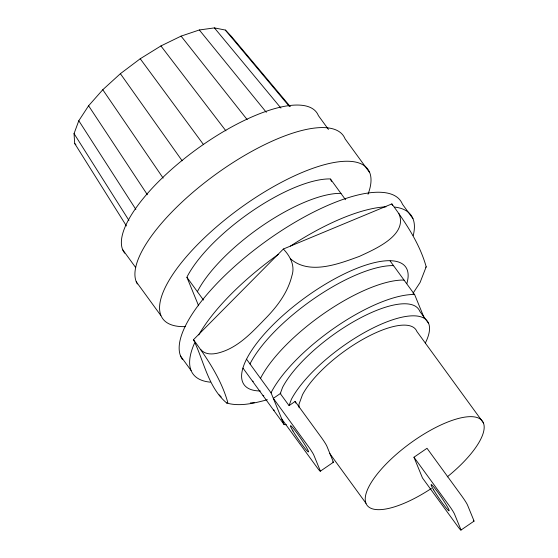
<?xml version="1.0" encoding="UTF-8"?>
<svg xmlns="http://www.w3.org/2000/svg" width="558" height="558" viewBox="0 0 558 558"><rect width="100%" height="100%" fill="white"/><g stroke="black" fill="none" stroke-linecap="round" stroke-linejoin="round"><path stroke-width="0.84" d="M413.011 293.285L420.09 282.474L426.186 266.801C419.755 243.741 405.966 223.116 391.862 203.907L283.345 249.035L193.493 339.696C203.858 360.754 207.988 387.266 226.736 403.057C240.128 406.81 254.322 403.183 267.359 399.737M126.422 225.941L74.688 143.49L74.047 133.606L78.797 120.737L88.596 105.776L102.784 89.726L120.388 73.691L140.225 58.757L160.927 45.944L181.085 36.124L199.332 29.972L214.418 27.9L225.32 30.055L231.298 36.284L290.293 106.613M198.599 305.77L186.944 277.347L187.293 276.398A99.952 34.436 -36.1 0 1 329.701 178.916L330.503 179.076L345.528 199.715M197.462 291.792L197.811 290.844A99.952 34.436 -36.1 0 1 340.22 193.368L341.022 193.521M250.061 364.032L250.409 363.091A99.952 34.436 -36.1 0 1 392.818 265.608L393.62 265.768M260.579 378.484L260.928 377.536A99.952 34.436 -36.1 0 1 403.336 280.053L404.138 280.214M286.317 424.652A99.952 34.436 -36.1 0 1 284.852 424.673L284.05 424.512L271.097 392.93L271.446 391.988A99.952 34.436 -36.1 0 1 413.855 294.505L414.657 294.659L424.045 317.558M428.593 323.389L419.825 311.35A85.674 29.518 -36.1 0 0 356.492 320.041A85.674 29.518 -36.1 0 0 282.578 387.357L280.283 393.578L289.051 405.617L291.346 399.395A85.674 29.518 -36.1 0 1 382.83 323.487A85.674 29.518 -36.1 0 1 425.329 343.024M425.803 267.31L426.186 266.801M280.876 393.174L273.322 398.342L308.386 446.505A7.931 0.628 55.6 0 1 313.833 455.119L320.215 470.687A7.931 0.628 55.6 0 1 316.895 467.262L281.832 419.1M289.051 405.617L295.14 401.453L295.789 403.05M320.292 471.224L333.342 462.289M413.966 457.225L449.03 505.388A7.931 0.628 55.6 0 1 454.477 514.002L460.859 529.563A7.931 0.628 55.6 0 1 457.539 526.138L422.476 477.976L413.966 457.225L427.016 448.29L462.08 496.453A7.931 0.628 55.6 0 1 467.527 505.067L473.909 520.635A7.931 0.628 55.6 0 1 473.379 520.705M460.936 530.1L473.986 521.165M250.354 402.946L254.26 402.674M226.736 403.057L227.817 402.59C221.386 379.531 207.59 358.906 193.493 339.696M252.495 381.17L253.297 381.33M263.013 395.615L263.815 395.775M273.532 410.067L274.334 410.228M200.51 349.329C206.795 356.82 217.899 353.632 225.648 350.543C241.426 343.979 253.311 330.985 265.029 318.96C276.977 306.816 287.698 292.783 291.848 275.959C295.322 265.908 290.306 256.199 283.345 249.035M290.355 258.668C309.32 275.512 339.09 263.732 359.387 256.394C373.414 249.761 408.442 235.483 398.879 213.54M219.182 394.862L221.226 396.961M74.688 143.49L75.881 144.731M225.32 30.055L289.379 106.48M214.418 27.9L280.939 108.092M199.332 29.972L266.305 112.291M181.085 36.124L247.166 119.607M160.927 45.944L225.913 130.851M140.225 58.757L203.572 144.682M412.948 218.638L402.43 204.186A134.855 46.46 -36.1 0 0 268.6 239.368A134.855 46.46 -36.1 0 0 182.557 359.603M369.605 172.534L345.06 138.823A126.917 43.733 -36.1 0 0 220.724 170.79A126.917 43.733 -36.1 0 0 137.359 283.959M328.453 129.442L318.374 115.597A118.987 40.999 -36.1 0 0 199.631 147.096A118.987 40.999 -36.1 0 0 124.706 253.165M390.112 260.949L414.657 294.659M483.472 422.936L416.847 331.424A71.389 24.601 -36.1 0 0 364.074 338.671A71.389 24.601 -36.1 0 0 302.471 394.771L298.914 404.417L299.13 407.71M295.008 401.279L321.436 437.577A7.931 0.628 55.6 0 1 326.883 446.191L333.266 461.752A7.931 0.628 55.6 0 1 332.735 461.822M329.632 453.361L366.013 503.337M186.944 277.347L203.475 300.051M246.552 359.219L271.097 392.93M242.974 368.099L284.05 424.512M122.614 249.6L135.713 267.596M136.25 281.755L160.795 315.472M180.569 356.06L191.087 370.505M120.388 73.691L182.159 160.802M102.784 89.726L163.152 178.114M88.596 105.776L147.382 194.742M78.797 120.737L135.866 209.424M74.047 133.606L128.926 220.396M391.862 203.907L392.476 205.393M330.503 179.076L331.473 181.441M260.307 390.963A99.952 34.436 -36.1 0 1 303.866 298.53A99.952 34.436 -36.1 0 1 406.817 283.645M394.604 207.074A134.855 46.46 -36.1 0 1 413.227 235.518M210.317 382.16A134.855 46.46 -36.1 0 1 194.442 343.358M198.725 334.94A134.855 46.46 -36.1 0 1 278.323 254.378M290.46 246.099A134.855 46.46 -36.1 0 1 386.01 206.823M185.507 326.611A126.917 43.733 -36.1 0 1 240.038 208.232A126.917 43.733 -36.1 0 1 368.015 194.268M431.397 488.445A71.389 24.601 -36.1 0 1 368.252 487.964A71.389 24.601 -36.1 0 1 465.358 417.049A71.389 24.601 -36.1 0 1 447.258 476.867M433.608 489.868A15.868 1.249 55.6 0 0 448.792 510.723A15.868 1.249 55.6 0 0 438.009 492.512A15.868 1.249 55.6 0 0 433.608 489.868M292.964 430.992A15.868 1.249 55.6 0 0 308.149 451.847A15.868 1.249 55.6 0 0 297.365 433.636A15.868 1.249 55.6 0 0 292.964 430.992"/></g></svg>
